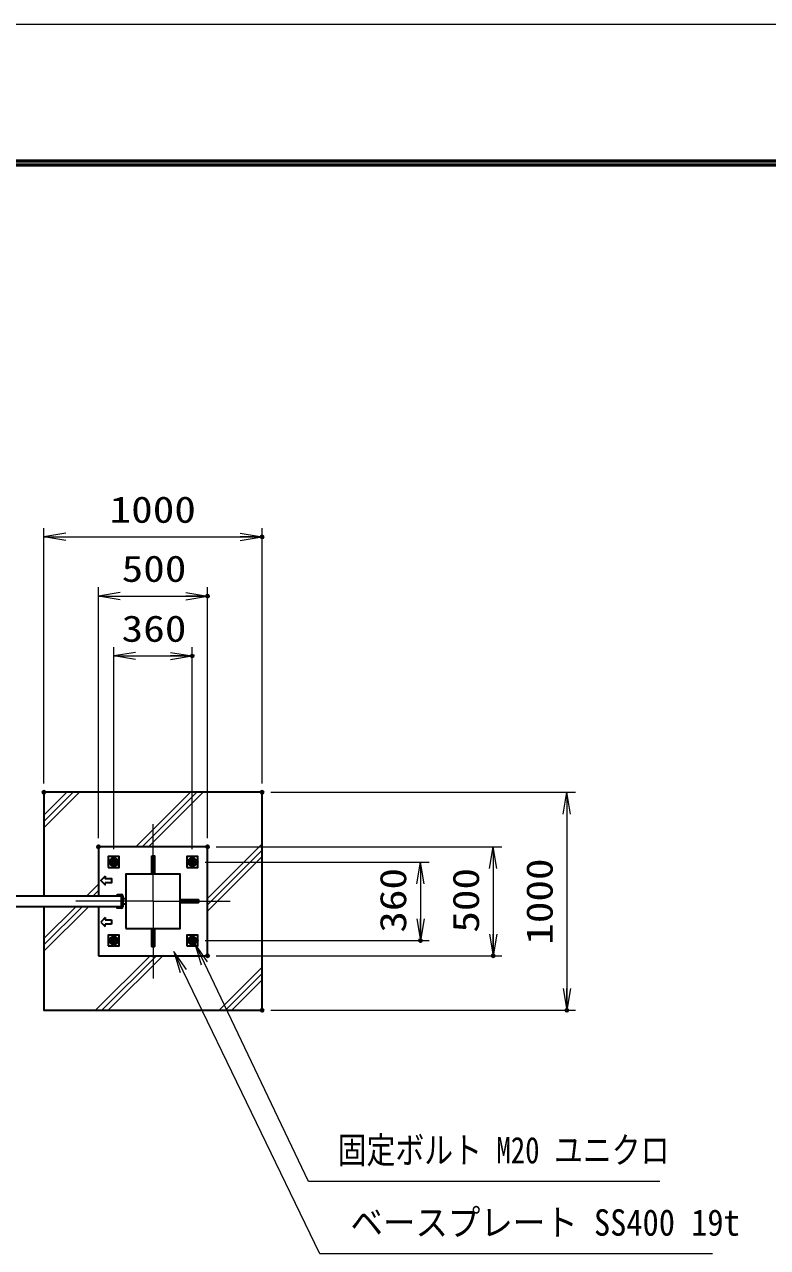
# Model space of a CAD drawing. Units: millimetres at full size. Extents: x -11880 to 11880, y -8400 to 8400.
# Drawn here: x 3301 to 6707, y 2791 to 8400 of the extents above; entities that cross this region are included whole.
import ezdxf
from ezdxf.enums import TextEntityAlignment as Align

# ---------------------------------------------------------------- set-up
doc = ezdxf.new("R2010")
doc.units = ezdxf.units.MM
doc.header["$LTSCALE"] = 30
doc.header["$PDMODE"] = 32
doc.header["$PDSIZE"] = 15
for name, pattern in [('DASHED', [7.5, 6, -1.5]), ('USER1', [9, 6, -0.75, 1.5, -0.75]), ('USER2', [18, 12, -1.5, 3, -1.5])]:
    doc.linetypes.add(name, pattern=pattern)
for name, color, linetype, lineweight in [('0-0_D-TTL', 7, 'Continuous', 18), ('0-1_外形線', 7, 'Continuous', 35), ('0-2_0', 7, 'Continuous', 18), ('0-3_寸法線', 4, 'Continuous', 18), ('0-5_細線', 2, 'Continuous', 35), ('0-6_隠れ線', 140, 'DASHED', 18), ('0-7_軸線', 200, 'USER2', 15), ('0-A_AM_0N', 7, 'Continuous', 50), ('0-B_AM_7N', 6, 'USER1', 18), ('1-2_AM_4N', 4, 'Continuous', 25), ('1-5_ハッチング', 253, 'Continuous', 13)]:
    doc.layers.add(name, color=color, linetype=linetype, lineweight=lineweight)
doc.layers.add('0-4_Defpoints', color=7, linetype='Continuous')
doc.styles.add('ＭＳ ゴシック', font='')
doc.styles.get('ＭＳ ゴシック').set_extended_font_data('MS Gothic')

# ---------------------------------------------------------------- blocks, each defined once
blk = doc.blocks.new('_Open')
at = {"layer": '0-2_0', "color": 4}
blk.add_line((-30, 5), (0, 0), dxfattribs=at)
blk.add_lwpolyline([(-30, -5), (0, 0), (-30, 0)], dxfattribs=at)
blk = doc.blocks.new('S36')
at = {"layer": '0-3_寸法線'}
for points in [[(11259123.9, 87136650.7), (11210831.1, 87136650.7), (11196509.5, 87166664.3), (11195217.5, 87169371.9)], [(11196960.8, 87166879.6), (11195217.5, 87169371.9), (11196058.2, 87166449)]]:
    blk.add_lwpolyline(points, dxfattribs=at)
at = {"layer": '0-3_寸法線', "color": 254, "style": 'ＭＳ ゴシック', "width": 0.8}
blk.add_text('固定ボルト M20 ユニクロ', height=3637, dxfattribs=at).set_placement((11214840.1, 87138051.3), align=Align.BOTTOM_LEFT)
blk = doc.blocks.new('S37')
at = {"layer": '0-3_寸法線'}
for points in [[(11266367.1, 87126693.6), (11212400.7, 87126693.6), (11193616.9, 87165600.6), (11192312.6, 87168302.2)], [(11194067.2, 87165818), (11192312.6, 87168302.2), (11193166.6, 87165383.2)]]:
    blk.add_lwpolyline(points, dxfattribs=at)
at = {"layer": '0-3_寸法線', "color": 254, "style": 'ＭＳ ゴシック', "width": 0.9}
blk.add_text('ベースプレート SS400 19t', height=3637, dxfattribs=at).set_placement((11216600.7, 87128094.2), align=Align.BOTTOM_LEFT)
blk = doc.blocks.new('U55')
at = {"layer": '0-A_AM_0N'}
blk.add_lwpolyline([(11183605, 87180327), (11184055, 87180067.2), (11184505, 87180327), (11184505, 87180846.6), (11184055, 87181106.4), (11183605, 87180846.6)], close=True, dxfattribs=at)
for radius in [450, 259.4]:
    blk.add_circle((11184055, 87180586.8), radius, dxfattribs=at)
at = {"layer": '0-B_AM_7N'}
for p, q in [((11183483.4, 87180586.8), (11184626.6, 87180586.8)), ((11184055, 87181158.4), (11184055, 87180015.2))]:
    blk.add_line(p, q, dxfattribs=at)
at = {"layer": '1-2_AM_4N'}
blk.add_arc((11184055, 87180586.8), 300, 260, 170, dxfattribs=at)
blk = doc.blocks.new('U56')
at = {"layer": '0-A_AM_0N'}
blk.add_lwpolyline([(11194405, 87180327), (11194855, 87180067.2), (11195305, 87180327), (11195305, 87180846.6), (11194855, 87181106.4), (11194405, 87180846.6)], close=True, dxfattribs=at)
for radius in [450, 259.4]:
    blk.add_circle((11194855, 87180586.8), radius, dxfattribs=at)
at = {"layer": '0-B_AM_7N'}
for p, q in [((11194283.4, 87180586.8), (11195426.6, 87180586.8)), ((11194855, 87181158.4), (11194855, 87180015.2))]:
    blk.add_line(p, q, dxfattribs=at)
at = {"layer": '1-2_AM_4N'}
blk.add_arc((11194855, 87180586.8), 300, 260, 170, dxfattribs=at)
blk = doc.blocks.new('U57')
at = {"layer": '0-A_AM_0N'}
blk.add_lwpolyline([(11194405, 87169527), (11194855, 87169267.2), (11195305, 87169527), (11195305, 87170046.6), (11194855, 87170306.4), (11194405, 87170046.6)], close=True, dxfattribs=at)
for radius in [450, 259.4]:
    blk.add_circle((11194855, 87169786.8), radius, dxfattribs=at)
at = {"layer": '0-B_AM_7N'}
for p, q in [((11194283.4, 87169786.8), (11195426.6, 87169786.8)), ((11194855, 87170358.4), (11194855, 87169215.2))]:
    blk.add_line(p, q, dxfattribs=at)
at = {"layer": '1-2_AM_4N'}
blk.add_arc((11194855, 87169786.8), 300, 260, 170, dxfattribs=at)
blk = doc.blocks.new('U58')
at = {"layer": '0-A_AM_0N'}
blk.add_lwpolyline([(11183605, 87169527), (11184055, 87169267.2), (11184505, 87169527), (11184505, 87170046.6), (11184055, 87170306.4), (11183605, 87170046.6)], close=True, dxfattribs=at)
for radius in [450, 259.4]:
    blk.add_circle((11184055, 87169786.8), radius, dxfattribs=at)
at = {"layer": '0-B_AM_7N'}
for p, q in [((11183483.4, 87169786.8), (11184626.6, 87169786.8)), ((11184055, 87170358.4), (11184055, 87169215.2))]:
    blk.add_line(p, q, dxfattribs=at)
at = {"layer": '1-2_AM_4N'}
blk.add_arc((11184055, 87169786.8), 300, 260, 170, dxfattribs=at)

msp = doc.modelspace()

# ---------------------------------------------------------------- linework, layer by layer
at = {"layer": '0-0_D-TTL'}
for points in [[(-11880, -8400), (11880, -8400), (11880, 8400), (-11880, 8400)], [(-11116.29, 7779.43), (11116.29, 7779.43), (11116.29, -7777.71), (-11116.29, -7777.71)], [(-11109.21, 7772.36), (11109.21, 7772.36), (11109.21, -7770.64), (-11109.21, -7770.64)], [(-11102.14, 7765.29), (11102.14, 7765.29), (11102.14, -7763.57), (-11102.14, -7763.57)], [(-11095.07, 7758.21), (11095.07, 7758.21), (11095.07, -7756.5), (-11095.07, -7756.5)], [(-11088, 7751.14), (11088, 7751.14), (11088, -7749.43), (-11088, -7749.43)]]:
    msp.add_lwpolyline(points, close=True, dxfattribs=at)
at = {"layer": '0-1_外形線'}
for p, q in [((3640.54, 4628.58), (3640.54, 4403.58)), ((4140.54, 4628.58), (3640.54, 4628.58)), ((4140.54, 4128.58), (4140.54, 4628.58)), ((3725.54, 4409.58), (3745.54, 4409.58)), ((3745.54, 4353.58), (3745.54, 4403.58)), ((3751.54, 4403.58), (3751.54, 4353.58)), ((3751.54, 4391.08), (3765.54, 4391.08)), ((3640.54, 4353.58), (3640.54, 4128.58)), ((3765.54, 4366.08), (3751.54, 4366.08)), ((3640.54, 4128.58), (4140.54, 4128.58))]:
    msp.add_line(p, q, dxfattribs=at)
for points in [[(3390.54, 4353.58), (3390.54, 3878.58), (4390.54, 3878.58), (4390.54, 4878.58), (3390.54, 4878.58), (3390.54, 4403.58)], [(3745.54, 4403.58), (3725.54, 4403.58), (3725.54, 4409.58)], [(3745.54, 4347.58), (3725.54, 4347.58), (3725.54, 4353.58), (3745.54, 4353.58)]]:
    msp.add_lwpolyline(points, dxfattribs=at)
for points in [[(3685.54, 4533.58), (3735.54, 4533.58), (3735.54, 4583.58), (3685.54, 4583.58)], [(4045.54, 4533.58), (4095.54, 4533.58), (4095.54, 4583.58), (4045.54, 4583.58)], [(3765.54, 4253.58), (4015.54, 4253.58), (4015.54, 4503.58), (3765.54, 4503.58)], [(1745.54, 4403.58), (3745.54, 4403.58), (3745.54, 4353.58), (1745.54, 4353.58)], [(3685.54, 4173.58), (3735.54, 4173.58), (3735.54, 4223.58), (3685.54, 4223.58)], [(4045.54, 4173.58), (4095.54, 4173.58), (4095.54, 4223.58), (4045.54, 4223.58)]]:
    msp.add_lwpolyline(points, close=True, dxfattribs=at)
for centre, start, end in [((3745.54, 4403.58), 0, 90), ((3745.54, 4353.58), 270, 0)]:
    msp.add_arc(centre, 6, start, end, dxfattribs=at)
at = {"layer": '0-3_寸法線'}
for p, q in [((3390.54, 4918.58), (3390.54, 6089.52)), ((4390.54, 4918.58), (4390.54, 6089.52)), ((3390.54, 6049.52), (4390.54, 6049.52)), ((3640.54, 4668.58), (3640.54, 5818.58)), ((3640.54, 5778.58), (4140.54, 5778.58)), ((4140.54, 4668.58), (4140.54, 5818.58)), ((3710.54, 4617.64), (3710.54, 5543.67)), ((3710.54, 5503.67), (4070.54, 5503.67)), ((4070.54, 4617.64), (4070.54, 5543.67)), ((4430.54, 4878.58), (5826.88, 4878.58)), ((5786.88, 4878.58), (5786.88, 3878.58)), ((4180.54, 4628.58), (5489.74, 4628.58)), ((5449.74, 4628.58), (5449.74, 4128.58)), ((4129.59, 4558.58), (5155.88, 4558.58)), ((5115.88, 4558.58), (5115.88, 4198.58)), ((4129.59, 4198.58), (5155.88, 4198.58)), ((4180.54, 4128.58), (5489.74, 4128.58)), ((4430.54, 3878.58), (5826.88, 3878.58))]:
    msp.add_line(p, q, dxfattribs=at)
at = {"layer": '0-4_Defpoints'}
for p in [(4390.54, 6049.52), (4140.54, 5778.58), (4070.54, 5503.67), (3390.54, 4878.58), (4390.54, 4878.58), (4390.54, 4878.58), (3640.54, 4628.58), (4140.54, 4628.58), (4140.54, 4628.58), (3710.54, 4577.64), (4070.54, 4577.64), (4089.59, 4558.58), (4089.59, 4198.58), (5115.88, 4198.58), (4140.54, 4128.58), (5449.74, 4128.58), (4390.54, 3878.58), (5786.88, 3878.58)]:
    msp.add_point(p, dxfattribs=at)
at = {"layer": '0-5_細線'}
for p, q in [((3884.54, 4586.48), (3896.54, 4586.48)), ((3751.54, 4395.08), (3755.54, 4391.08)), ((4098.44, 4384.58), (4098.44, 4372.58)), ((3755.54, 4366.08), (3751.54, 4362.08)), ((3670.54, 4303.58), (3650.54, 4283.58)), ((3650.54, 4283.58), (3670.54, 4263.58)), ((3670.54, 4303.58), (3670.54, 4293.58)), ((3670.54, 4293.58), (3700.54, 4293.58)), ((3700.54, 4273.58), (3670.54, 4273.58)), ((3670.54, 4263.58), (3670.54, 4273.58)), ((3700.54, 4293.58), (3700.54, 4273.58)), ((3884.54, 4170.68), (3896.54, 4170.68))]:
    msp.add_line(p, q, dxfattribs=at)
for points in [[(3884.54, 4586.48), (3896.54, 4586.48), (3896.54, 4503.58), (3884.54, 4503.58)], [(4015.54, 4372.58), (4098.44, 4372.58), (4098.44, 4384.58), (4015.54, 4384.58)], [(3884.54, 4253.58), (3896.54, 4253.58), (3896.54, 4170.68), (3884.54, 4170.68)]]:
    msp.add_lwpolyline(points, close=True, dxfattribs=at)
for points in [[(3670.54, 4493.58), (3650.54, 4473.58), (3670.54, 4453.58), (3670.54, 4463.58)], [(3670.54, 4493.58), (3670.54, 4483.58), (3700.54, 4483.58), (3700.54, 4463.58), (3670.54, 4463.58)]]:
    msp.add_lwpolyline(points, dxfattribs=at)
at = {"layer": '0-6_隠れ線'}
for centre in [(3710.54, 4558.58), (4070.54, 4558.58), (3710.54, 4198.58), (4070.54, 4198.58)]:
    msp.add_circle(centre, 20, dxfattribs=at)
at = {"layer": '0-7_軸線'}
for q in [(3890.54, 4732.14), (3536.98, 4378.58), (4244.09, 4378.58), (3890.54, 4025.03)]:
    msp.add_line((3890.54, 4378.58), q, dxfattribs=at)
at = {"layer": '1-5_ハッチング'}
for p, q in [((3390.54, 4773.23), (3495.89, 4878.58)), ((3390.54, 4744.23), (3524.89, 4878.58)), ((3390.54, 4715.23), (3553.89, 4878.58)), ((3811.57, 4628.58), (4061.57, 4878.58)), ((3840.57, 4628.58), (4090.57, 4878.58)), ((3869.57, 4628.58), (4119.57, 4878.58)), ((4140.54, 4391.86), (4390.54, 4641.86)), ((4140.54, 4362.86), (4390.54, 4612.86)), ((4140.54, 4333.86), (4390.54, 4583.86)), ((3586.57, 4403.58), (3640.54, 4457.55)), ((3615.57, 4403.58), (3640.54, 4428.55)), ((3390.54, 4207.55), (3536.57, 4353.58)), ((3390.54, 4178.55), (3565.57, 4353.58)), ((3390.54, 4149.55), (3594.57, 4353.58)), ((3627.26, 3878.58), (3877.26, 4128.58)), ((3656.26, 3878.58), (3906.26, 4128.58)), ((3685.26, 3878.58), (3935.26, 4128.58)), ((4192.95, 3878.58), (4390.54, 4076.17)), ((4221.95, 3878.58), (4390.54, 4047.17)), ((4250.95, 3878.58), (4390.54, 4018.17))]:
    msp.add_line(p, q, dxfattribs=at)

# ---------------------------------------------------------------- block references
at = {"layer": '0-3_寸法線', "xscale": 3.333333, "yscale": 3.333333}
for p, rotation in [((3390.54, 6049.52), 180), ((3640.54, 5778.58), 180), ((3710.54, 5503.67), 180), ((5786.88, 4878.58), 90), ((5449.74, 4628.58), 90), ((5115.88, 4558.58), 90), ((5115.88, 4198.58), 270), ((5449.74, 4128.58), 270), ((5786.88, 3878.58), 270)]:
    msp.add_blockref('_Open', p, dxfattribs=dict(at, rotation=rotation))
at = {"layer": '0-3_寸法線'}
for name, p, xscale, yscale in [('_Open', (4390.54, 6049.52), 3.333333, 3.333333), ('_Open', (4140.54, 5778.58), 3.333333, 3.333333), ('_Open', (4070.54, 5503.67), 3.333333, 3.333333), ('S36', (-369091.3, -2901460.98), 0.03333333, 0.03333333), ('S37', (-369091.3, -2901460.98), 0.03333333, 0.03333333)]:
    msp.add_blockref(name, p, dxfattribs=dict(at, xscale=xscale, yscale=yscale))
at = {"layer": '0-A_AM_0N', "xscale": 0.03333333, "yscale": 0.03333333}
for name in ['U55', 'U56', 'U58', 'U57']:
    msp.add_blockref(name, (-369091.3, -2901460.98), dxfattribs=at)

# ---------------------------------------------------------------- texts
at = {"layer": '0-3_寸法線', "color": 254, "style": 'ＭＳ ゴシック', "width": 1.2}
for s, p in [('1000', (3691.34, 6078.2)), ('500', (3746.54, 5807.27)), ('360', (3746.54, 5532.36))]:
    msp.add_text(s, height=121.2, dxfattribs=at).set_placement(p, align=Align.BOTTOM_LEFT)
for s, p in [('1000', (5758.19, 4179.38)), ('360', (5087.2, 4234.58)), ('500', (5421.06, 4234.58))]:
    msp.add_text(s, height=121.2, rotation=90, dxfattribs=at).set_placement(p, align=Align.BOTTOM_LEFT)

doc.saveas('drawing.dxf')
